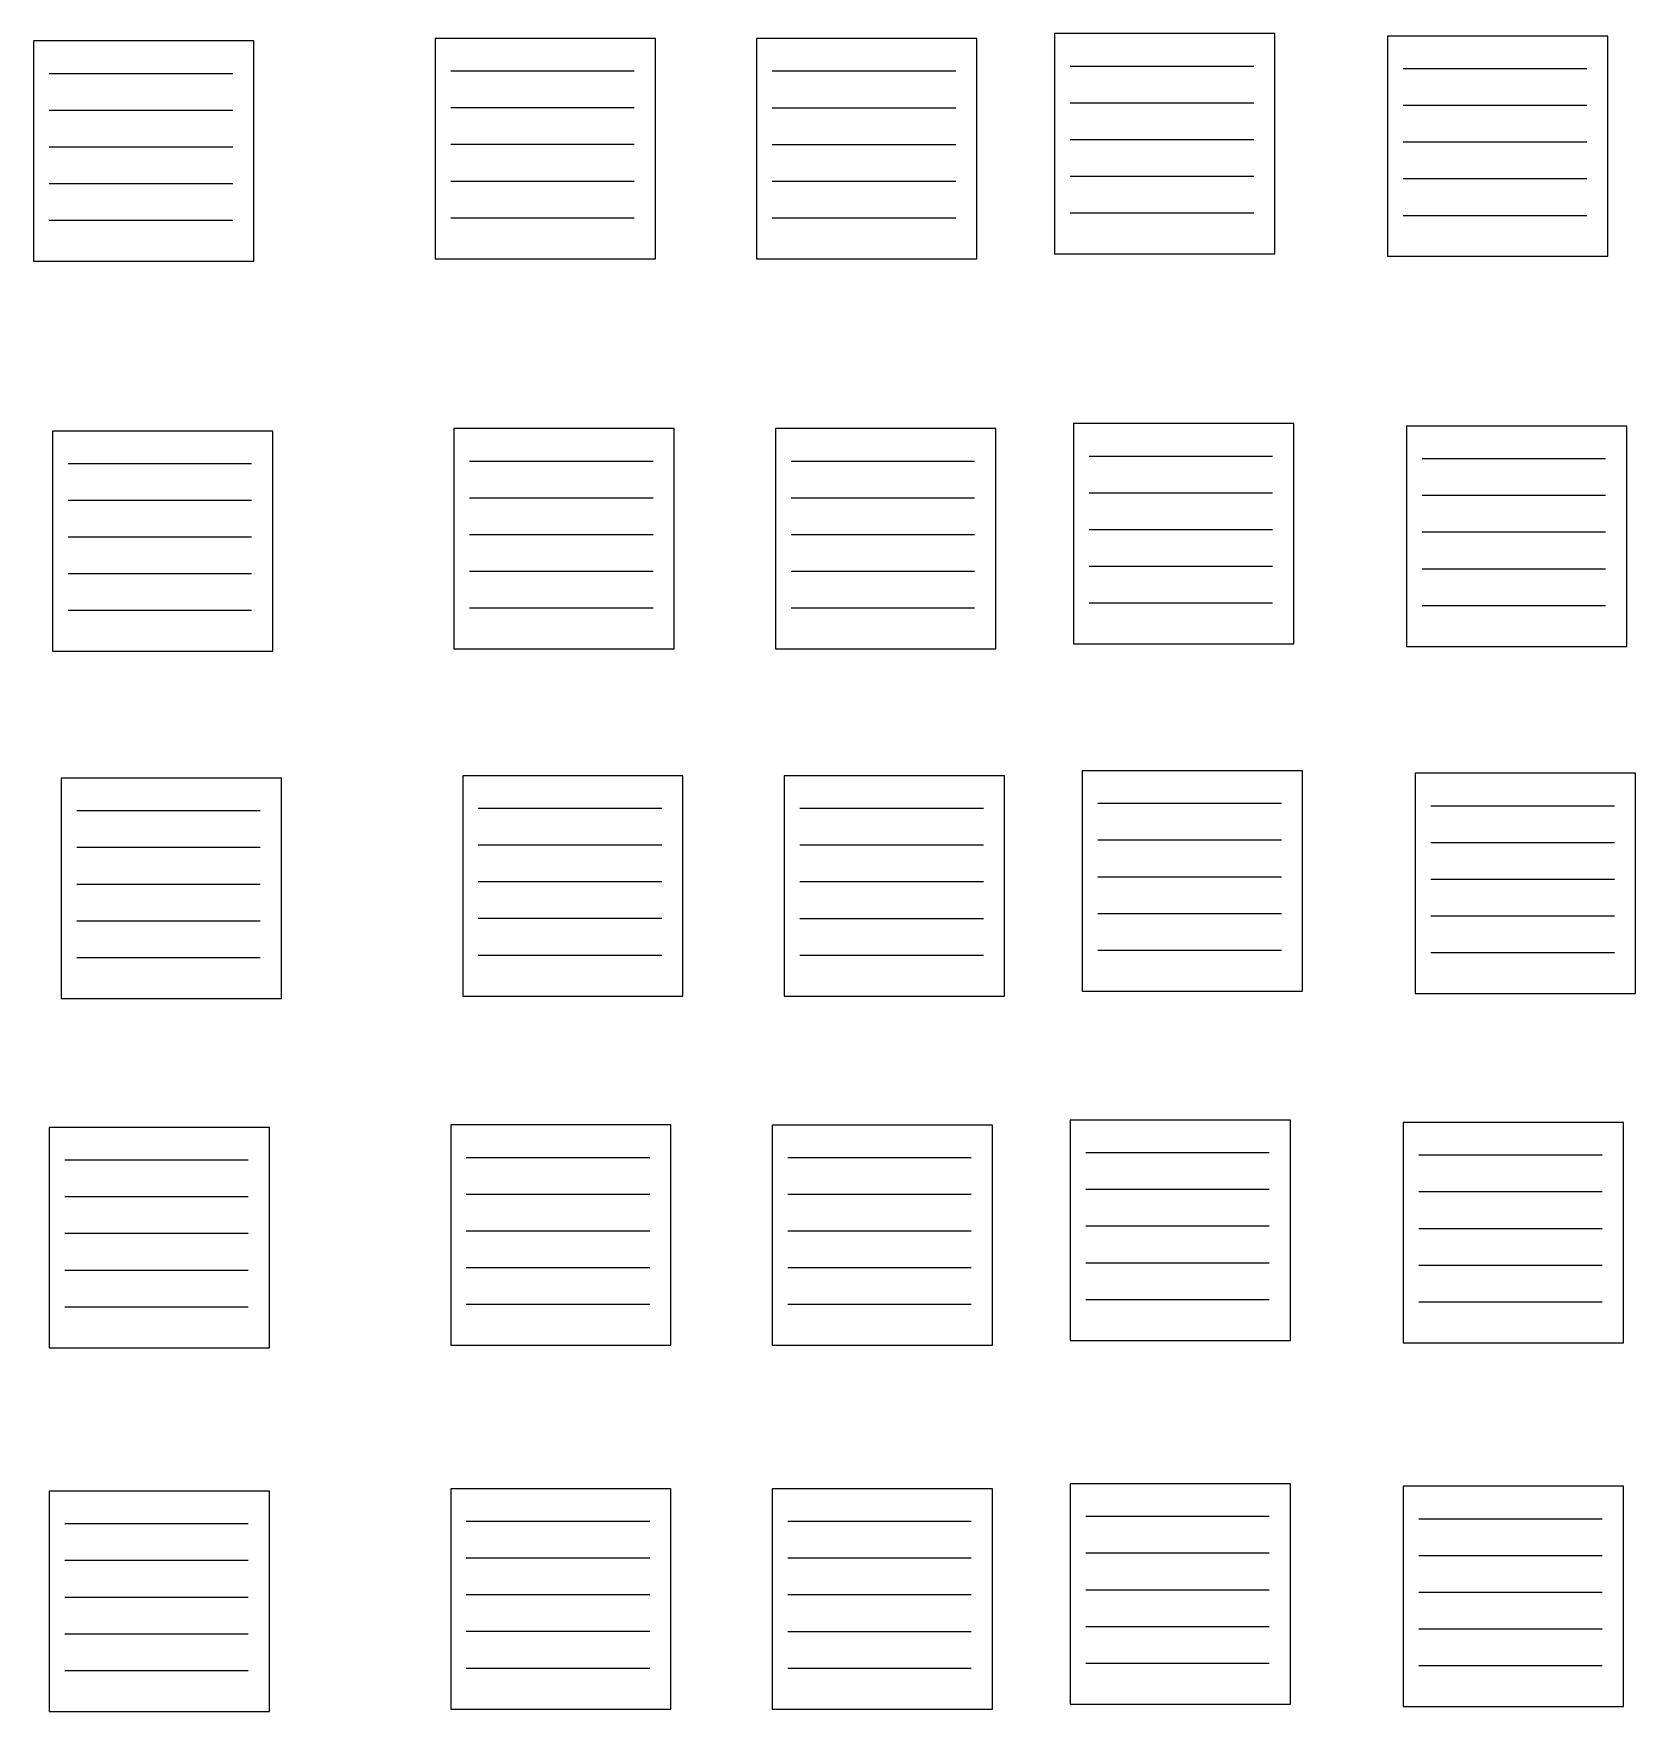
# Model space of a CAD drawing. Header units: millimetres. Extents: x -39.1 to 33.6, y -37.5 to 38.7.
import ezdxf

# ---------------------------------------------------------------- set-up
doc = ezdxf.new("R2010")
doc.units = ezdxf.units.MM

msp = doc.modelspace()

# ---------------------------------------------------------------- linework, layer by layer
for p, q in [((-39.082, 38.355), (-39.082, 28.355)), ((-29.082, 38.355), (-39.082, 38.355)), ((-29.082, 28.355), (-29.082, 38.355)), ((-20.851, 38.466), (-20.851, 28.466)), ((-10.851, 38.466), (-20.851, 38.466)), ((-10.851, 28.466), (-10.851, 38.466)), ((-6.254, 38.463), (-6.254, 28.463)), ((3.746, 38.463), (-6.254, 38.463)), ((3.746, 28.463), (3.746, 38.463)), ((7.274, 38.688), (7.274, 28.688)), ((17.274, 38.688), (7.274, 38.688)), ((17.274, 28.688), (17.274, 38.688)), ((22.393, 38.577), (22.393, 28.577)), ((32.393, 38.577), (22.393, 38.577)), ((32.393, 28.577), (32.393, 38.577)), ((-39.082, 28.355), (-29.082, 28.355)), ((-20.851, 28.466), (-10.851, 28.466)), ((-6.254, 28.463), (3.746, 28.463)), ((7.274, 28.688), (17.274, 28.688)), ((22.393, 28.577), (32.393, 28.577)), ((-38.225, 20.648), (-38.225, 10.648)), ((-28.225, 20.648), (-38.225, 20.648)), ((-28.225, 10.648), (-28.225, 20.648)), ((-19.993, 20.759), (-19.993, 10.759)), ((-9.993, 20.759), (-19.993, 20.759)), ((-9.993, 10.759), (-9.993, 20.759)), ((-5.396, 20.756), (-5.396, 10.756)), ((4.604, 20.756), (-5.396, 20.756)), ((4.604, 10.756), (4.604, 20.756)), ((8.131, 20.982), (8.131, 10.982)), ((18.131, 20.982), (8.131, 20.982)), ((18.131, 10.982), (18.131, 20.982)), ((23.25, 20.87), (23.25, 10.87)), ((33.25, 20.87), (23.25, 20.87)), ((33.25, 10.87), (33.25, 20.87)), ((-19.993, 10.759), (-9.993, 10.759)), ((-5.396, 10.756), (4.604, 10.756)), ((8.131, 10.982), (18.131, 10.982)), ((23.25, 10.87), (33.25, 10.87)), ((-38.225, 10.648), (-28.225, 10.648)), ((-37.828, 4.892), (-37.828, -5.108)), ((-27.828, 4.892), (-37.828, 4.892)), ((-27.828, -5.108), (-27.828, 4.892)), ((-19.597, 5.003), (-19.597, -4.997)), ((-9.597, 5.003), (-19.597, 5.003)), ((-9.597, -4.997), (-9.597, 5.003)), ((-5, 5), (-5, -5)), ((5, 5), (-5, 5)), ((5, -5), (5, 5)), ((8.528, 5.225), (8.528, -4.775)), ((18.528, 5.225), (8.528, 5.225)), ((18.528, -4.775), (18.528, 5.225)), ((23.646, 5.114), (23.646, -4.886)), ((33.646, 5.114), (23.646, 5.114)), ((33.646, -4.886), (33.646, 5.114)), ((-37.828, -5.108), (-27.828, -5.108)), ((-19.597, -4.997), (-9.597, -4.997)), ((-5, -5), (5, -5)), ((8.528, -4.775), (18.528, -4.775)), ((23.646, -4.886), (33.646, -4.886)), ((7.981, -10.628), (7.981, -20.628)), ((17.981, -10.628), (7.981, -10.628)), ((17.981, -20.628), (17.981, -10.628)), ((-38.376, -10.961), (-38.376, -20.961)), ((-28.376, -10.961), (-38.376, -10.961)), ((-28.376, -20.961), (-28.376, -10.961)), ((-20.144, -10.85), (-20.144, -20.85)), ((-10.144, -10.85), (-20.144, -10.85)), ((-10.144, -20.85), (-10.144, -10.85)), ((-5.547, -10.853), (-5.547, -20.853)), ((4.453, -10.853), (-5.547, -10.853)), ((4.453, -20.853), (4.453, -10.853)), ((23.099, -10.739), (23.099, -20.739)), ((33.099, -10.739), (23.099, -10.739)), ((33.099, -20.739), (33.099, -10.739)), ((-38.376, -20.961), (-28.376, -20.961)), ((-20.144, -20.85), (-10.144, -20.85)), ((-5.547, -20.853), (4.453, -20.853)), ((7.981, -20.628), (17.981, -20.628)), ((23.099, -20.739), (33.099, -20.739)), ((-20.144, -27.36), (-20.144, -37.36)), ((-10.144, -27.36), (-20.144, -27.36)), ((-10.144, -37.36), (-10.144, -27.36)), ((-5.547, -27.363), (-5.547, -37.363)), ((4.453, -27.363), (-5.547, -27.363)), ((4.453, -37.363), (4.453, -27.363)), ((7.981, -27.137), (7.981, -37.137)), ((17.981, -27.137), (7.981, -27.137)), ((17.981, -37.137), (17.981, -27.137)), ((23.099, -27.249), (23.099, -37.249)), ((33.099, -27.249), (23.099, -27.249)), ((33.099, -37.249), (33.099, -27.249)), ((-38.376, -27.471), (-38.376, -37.471)), ((-28.376, -27.471), (-38.376, -27.471)), ((-28.376, -37.471), (-28.376, -27.471)), ((7.981, -37.137), (17.981, -37.137)), ((23.099, -37.249), (33.099, -37.249)), ((-38.376, -37.471), (-28.376, -37.471)), ((-20.144, -37.36), (-10.144, -37.36)), ((-5.547, -37.363), (4.453, -37.363))]:
    msp.add_line(p, q)
for points in [[(-38.374, 36.882), (-36.707, 36.882)], [(-36.707, 36.882), (-35.04, 36.882)], [(-35.04, 36.882), (-33.374, 36.882)], [(-33.374, 36.882), (-31.707, 36.882)], [(-31.707, 36.882), (-30.04, 36.882)], [(-20.142, 36.993), (-18.476, 36.993)], [(-18.476, 36.993), (-16.809, 36.993)], [(-16.809, 36.993), (-15.142, 36.993)], [(-15.142, 36.993), (-13.476, 36.993)], [(-13.476, 36.993), (-11.809, 36.993)], [(-5.545, 36.99), (-3.879, 36.99)], [(-3.879, 36.99), (-2.212, 36.99)], [(-2.212, 36.99), (-0.545, 36.99)], [(-0.545, 36.99), (1.121, 36.99)], [(1.121, 36.99), (2.788, 36.99)], [(7.983, 37.215), (9.649, 37.215)], [(9.649, 37.215), (11.316, 37.215)], [(11.316, 37.215), (12.983, 37.215)], [(12.983, 37.215), (14.649, 37.215)], [(14.649, 37.215), (16.316, 37.215)], [(23.101, 37.104), (24.768, 37.104)], [(24.768, 37.104), (26.434, 37.104)], [(26.434, 37.104), (28.101, 37.104)], [(28.101, 37.104), (29.768, 37.104)], [(29.768, 37.104), (31.434, 37.104)], [(-38.374, 35.215), (-36.707, 35.215)], [(-36.707, 35.215), (-35.04, 35.215)], [(-35.04, 35.215), (-33.374, 35.215)], [(-33.374, 35.215), (-31.707, 35.215)], [(-31.707, 35.215), (-30.04, 35.215)], [(-20.142, 35.326), (-18.476, 35.326)], [(-18.476, 35.326), (-16.809, 35.326)], [(-16.809, 35.326), (-15.142, 35.326)], [(-15.142, 35.326), (-13.476, 35.326)], [(-13.476, 35.326), (-11.809, 35.326)], [(-5.545, 35.323), (-3.879, 35.323)], [(-3.879, 35.323), (-2.212, 35.323)], [(-2.212, 35.323), (-0.545, 35.323)], [(-0.545, 35.323), (1.121, 35.323)], [(1.121, 35.323), (2.788, 35.323)], [(7.983, 35.548), (9.649, 35.548)], [(9.649, 35.548), (11.316, 35.548)], [(11.316, 35.548), (12.983, 35.548)], [(12.983, 35.548), (14.649, 35.548)], [(14.649, 35.548), (16.316, 35.548)], [(23.101, 35.437), (24.768, 35.437)], [(24.768, 35.437), (26.434, 35.437)], [(26.434, 35.437), (28.101, 35.437)], [(28.101, 35.437), (29.768, 35.437)], [(29.768, 35.437), (31.434, 35.437)], [(-38.374, 33.548), (-36.707, 33.548)], [(-36.707, 33.548), (-35.04, 33.548)], [(-35.04, 33.548), (-33.374, 33.548)], [(-33.374, 33.548), (-31.707, 33.548)], [(-31.707, 33.548), (-30.04, 33.548)], [(-20.142, 33.66), (-18.476, 33.66)], [(-18.476, 33.66), (-16.809, 33.66)], [(-16.809, 33.66), (-15.142, 33.66)], [(-15.142, 33.66), (-13.476, 33.66)], [(-13.476, 33.66), (-11.809, 33.66)], [(-5.545, 33.657), (-3.879, 33.657)], [(-3.879, 33.657), (-2.212, 33.657)], [(-2.212, 33.657), (-0.545, 33.657)], [(-0.545, 33.657), (1.121, 33.657)], [(1.121, 33.657), (2.788, 33.657)], [(7.983, 33.882), (9.649, 33.882)], [(9.649, 33.882), (11.316, 33.882)], [(11.316, 33.882), (12.983, 33.882)], [(12.983, 33.882), (14.649, 33.882)], [(14.649, 33.882), (16.316, 33.882)], [(23.101, 33.771), (24.768, 33.771)], [(24.768, 33.771), (26.434, 33.771)], [(26.434, 33.771), (28.101, 33.771)], [(28.101, 33.771), (29.768, 33.771)], [(29.768, 33.771), (31.434, 33.771)], [(-20.142, 31.993), (-18.476, 31.993)], [(-18.476, 31.993), (-16.809, 31.993)], [(-16.809, 31.993), (-15.142, 31.993)], [(-15.142, 31.993), (-13.476, 31.993)], [(-13.476, 31.993), (-11.809, 31.993)], [(-5.545, 31.99), (-3.879, 31.99)], [(-3.879, 31.99), (-2.212, 31.99)], [(-2.212, 31.99), (-0.545, 31.99)], [(-0.545, 31.99), (1.121, 31.99)], [(1.121, 31.99), (2.788, 31.99)], [(7.983, 32.215), (9.649, 32.215)], [(9.649, 32.215), (11.316, 32.215)], [(11.316, 32.215), (12.983, 32.215)], [(12.983, 32.215), (14.649, 32.215)], [(14.649, 32.215), (16.316, 32.215)], [(23.101, 32.104), (24.768, 32.104)], [(24.768, 32.104), (26.434, 32.104)], [(26.434, 32.104), (28.101, 32.104)], [(28.101, 32.104), (29.768, 32.104)], [(29.768, 32.104), (31.434, 32.104)], [(-38.374, 31.882), (-36.707, 31.882)], [(-36.707, 31.882), (-35.04, 31.882)], [(-35.04, 31.882), (-33.374, 31.882)], [(-33.374, 31.882), (-31.707, 31.882)], [(-31.707, 31.882), (-30.04, 31.882)], [(7.983, 30.548), (9.649, 30.548)], [(9.649, 30.548), (11.316, 30.548)], [(11.316, 30.548), (12.983, 30.548)], [(12.983, 30.548), (14.649, 30.548)], [(14.649, 30.548), (16.316, 30.548)], [(-38.374, 30.215), (-36.707, 30.215)], [(-36.707, 30.215), (-35.04, 30.215)], [(-35.04, 30.215), (-33.374, 30.215)], [(-33.374, 30.215), (-31.707, 30.215)], [(-31.707, 30.215), (-30.04, 30.215)], [(-20.142, 30.326), (-18.476, 30.326)], [(-18.476, 30.326), (-16.809, 30.326)], [(-16.809, 30.326), (-15.142, 30.326)], [(-15.142, 30.326), (-13.476, 30.326)], [(-13.476, 30.326), (-11.809, 30.326)], [(-5.545, 30.323), (-3.879, 30.323)], [(-3.879, 30.323), (-2.212, 30.323)], [(-2.212, 30.323), (-0.545, 30.323)], [(-0.545, 30.323), (1.121, 30.323)], [(1.121, 30.323), (2.788, 30.323)], [(23.101, 30.437), (24.768, 30.437)], [(24.768, 30.437), (26.434, 30.437)], [(26.434, 30.437), (28.101, 30.437)], [(28.101, 30.437), (29.768, 30.437)], [(29.768, 30.437), (31.434, 30.437)], [(-37.516, 19.175), (-35.85, 19.175)], [(-35.85, 19.175), (-34.183, 19.175)], [(-34.183, 19.175), (-32.516, 19.175)], [(-32.516, 19.175), (-30.85, 19.175)], [(-30.85, 19.175), (-29.183, 19.175)], [(-19.285, 19.286), (-17.618, 19.286)], [(-17.618, 19.286), (-15.952, 19.286)], [(-15.952, 19.286), (-14.285, 19.286)], [(-14.285, 19.286), (-12.618, 19.286)], [(-12.618, 19.286), (-10.952, 19.286)], [(-4.688, 19.284), (-3.021, 19.284)], [(-3.021, 19.284), (-1.355, 19.284)], [(-1.355, 19.284), (0.312, 19.284)], [(0.312, 19.284), (1.979, 19.284)], [(1.979, 19.284), (3.645, 19.284)], [(8.84, 19.509), (10.506, 19.509)], [(10.506, 19.509), (12.173, 19.509)], [(12.173, 19.509), (13.84, 19.509)], [(13.84, 19.509), (15.506, 19.509)], [(15.506, 19.509), (17.173, 19.509)], [(23.958, 19.398), (25.625, 19.398)], [(25.625, 19.398), (27.292, 19.398)], [(27.292, 19.398), (28.958, 19.398)], [(28.958, 19.398), (30.625, 19.398)], [(30.625, 19.398), (32.292, 19.398)], [(-19.285, 17.62), (-17.618, 17.62)], [(-17.618, 17.62), (-15.952, 17.62)], [(-15.952, 17.62), (-14.285, 17.62)], [(-14.285, 17.62), (-12.618, 17.62)], [(-12.618, 17.62), (-10.952, 17.62)], [(-4.688, 17.617), (-3.021, 17.617)], [(-3.021, 17.617), (-1.355, 17.617)], [(-1.355, 17.617), (0.312, 17.617)], [(0.312, 17.617), (1.979, 17.617)], [(1.979, 17.617), (3.645, 17.617)], [(8.84, 17.842), (10.506, 17.842)], [(10.506, 17.842), (12.173, 17.842)], [(12.173, 17.842), (13.84, 17.842)], [(13.84, 17.842), (15.506, 17.842)], [(15.506, 17.842), (17.173, 17.842)], [(23.958, 17.731), (25.625, 17.731)], [(25.625, 17.731), (27.292, 17.731)], [(27.292, 17.731), (28.958, 17.731)], [(28.958, 17.731), (30.625, 17.731)], [(30.625, 17.731), (32.292, 17.731)], [(-37.516, 17.509), (-35.85, 17.509)], [(-35.85, 17.509), (-34.183, 17.509)], [(-34.183, 17.509), (-32.516, 17.509)], [(-32.516, 17.509), (-30.85, 17.509)], [(-30.85, 17.509), (-29.183, 17.509)], [(8.84, 16.175), (10.506, 16.175)], [(10.506, 16.175), (12.173, 16.175)], [(12.173, 16.175), (13.84, 16.175)], [(13.84, 16.175), (15.506, 16.175)], [(15.506, 16.175), (17.173, 16.175)], [(23.958, 16.064), (25.625, 16.064)], [(25.625, 16.064), (27.292, 16.064)], [(27.292, 16.064), (28.958, 16.064)], [(28.958, 16.064), (30.625, 16.064)], [(30.625, 16.064), (32.292, 16.064)], [(-37.516, 15.842), (-35.85, 15.842)], [(-35.85, 15.842), (-34.183, 15.842)], [(-34.183, 15.842), (-32.516, 15.842)], [(-32.516, 15.842), (-30.85, 15.842)], [(-30.85, 15.842), (-29.183, 15.842)], [(-19.285, 15.953), (-17.618, 15.953)], [(-17.618, 15.953), (-15.952, 15.953)], [(-15.952, 15.953), (-14.285, 15.953)], [(-14.285, 15.953), (-12.618, 15.953)], [(-12.618, 15.953), (-10.952, 15.953)], [(-4.688, 15.95), (-3.021, 15.95)], [(-3.021, 15.95), (-1.355, 15.95)], [(-1.355, 15.95), (0.312, 15.95)], [(0.312, 15.95), (1.979, 15.95)], [(1.979, 15.95), (3.645, 15.95)], [(8.84, 14.509), (10.506, 14.509)], [(10.506, 14.509), (12.173, 14.509)], [(12.173, 14.509), (13.84, 14.509)], [(13.84, 14.509), (15.506, 14.509)], [(15.506, 14.509), (17.173, 14.509)], [(-37.516, 14.175), (-35.85, 14.175)], [(-35.85, 14.175), (-34.183, 14.175)], [(-34.183, 14.175), (-32.516, 14.175)], [(-32.516, 14.175), (-30.85, 14.175)], [(-30.85, 14.175), (-29.183, 14.175)], [(-19.285, 14.286), (-17.618, 14.286)], [(-17.618, 14.286), (-15.952, 14.286)], [(-15.952, 14.286), (-14.285, 14.286)], [(-14.285, 14.286), (-12.618, 14.286)], [(-12.618, 14.286), (-10.952, 14.286)], [(-4.688, 14.283), (-3.021, 14.283)], [(-3.021, 14.283), (-1.355, 14.283)], [(-1.355, 14.283), (0.312, 14.283)], [(0.312, 14.283), (1.979, 14.283)], [(1.979, 14.283), (3.645, 14.283)], [(23.958, 14.397), (25.625, 14.397)], [(25.625, 14.397), (27.292, 14.397)], [(27.292, 14.397), (28.958, 14.397)], [(28.958, 14.397), (30.625, 14.397)], [(30.625, 14.397), (32.292, 14.397)], [(-37.516, 12.509), (-35.85, 12.509)], [(-35.85, 12.509), (-34.183, 12.509)], [(-34.183, 12.509), (-32.516, 12.509)], [(-32.516, 12.509), (-30.85, 12.509)], [(-30.85, 12.509), (-29.183, 12.509)], [(-19.285, 12.62), (-17.618, 12.62)], [(-17.618, 12.62), (-15.952, 12.62)], [(-15.952, 12.62), (-14.285, 12.62)], [(-14.285, 12.62), (-12.618, 12.62)], [(-12.618, 12.62), (-10.952, 12.62)], [(-4.688, 12.617), (-3.021, 12.617)], [(-3.021, 12.617), (-1.355, 12.617)], [(-1.355, 12.617), (0.312, 12.617)], [(0.312, 12.617), (1.979, 12.617)], [(1.979, 12.617), (3.645, 12.617)], [(8.84, 12.842), (10.506, 12.842)], [(10.506, 12.842), (12.173, 12.842)], [(12.173, 12.842), (13.84, 12.842)], [(13.84, 12.842), (15.506, 12.842)], [(15.506, 12.842), (17.173, 12.842)], [(23.958, 12.731), (25.625, 12.731)], [(25.625, 12.731), (27.292, 12.731)], [(27.292, 12.731), (28.958, 12.731)], [(28.958, 12.731), (30.625, 12.731)], [(30.625, 12.731), (32.292, 12.731)], [(-37.12, 3.419), (-35.453, 3.419)], [(-35.453, 3.419), (-33.787, 3.419)], [(-33.787, 3.419), (-32.12, 3.419)], [(-32.12, 3.419), (-30.453, 3.419)], [(-30.453, 3.419), (-28.787, 3.419)], [(-18.889, 3.53), (-17.222, 3.53)], [(-17.222, 3.53), (-15.555, 3.53)], [(-15.555, 3.53), (-13.889, 3.53)], [(-13.889, 3.53), (-12.222, 3.53)], [(-12.222, 3.53), (-10.555, 3.53)], [(-4.292, 3.527), (-2.625, 3.527)], [(-2.625, 3.527), (-0.958, 3.527)], [(-0.958, 3.527), (0.708, 3.527)], [(0.708, 3.527), (2.375, 3.527)], [(2.375, 3.527), (4.042, 3.527)], [(9.236, 3.752), (10.903, 3.752)], [(10.903, 3.752), (12.57, 3.752)], [(12.57, 3.752), (14.236, 3.752)], [(14.236, 3.752), (15.903, 3.752)], [(15.903, 3.752), (17.57, 3.752)], [(24.355, 3.641), (26.021, 3.641)], [(26.021, 3.641), (27.688, 3.641)], [(27.688, 3.641), (29.355, 3.641)], [(29.355, 3.641), (31.021, 3.641)], [(31.021, 3.641), (32.688, 3.641)], [(-37.12, 1.752), (-35.453, 1.752)], [(-35.453, 1.752), (-33.787, 1.752)], [(-33.787, 1.752), (-32.12, 1.752)], [(-32.12, 1.752), (-30.453, 1.752)], [(-30.453, 1.752), (-28.787, 1.752)], [(-18.889, 1.863), (-17.222, 1.863)], [(-17.222, 1.863), (-15.555, 1.863)], [(-15.555, 1.863), (-13.889, 1.863)], [(-13.889, 1.863), (-12.222, 1.863)], [(-12.222, 1.863), (-10.555, 1.863)], [(-4.292, 1.86), (-2.625, 1.86)], [(-2.625, 1.86), (-0.958, 1.86)], [(-0.958, 1.86), (0.708, 1.86)], [(0.708, 1.86), (2.375, 1.86)], [(2.375, 1.86), (4.042, 1.86)], [(9.236, 2.085), (10.903, 2.085)], [(10.903, 2.085), (12.57, 2.085)], [(12.57, 2.085), (14.236, 2.085)], [(14.236, 2.085), (15.903, 2.085)], [(15.903, 2.085), (17.57, 2.085)], [(24.355, 1.974), (26.021, 1.974)], [(26.021, 1.974), (27.688, 1.974)], [(27.688, 1.974), (29.355, 1.974)], [(29.355, 1.974), (31.021, 1.974)], [(31.021, 1.974), (32.688, 1.974)], [(-37.12, 0.086), (-35.453, 0.086)], [(-35.453, 0.086), (-33.787, 0.086)], [(-33.787, 0.086), (-32.12, 0.086)], [(-32.12, 0.086), (-30.453, 0.086)], [(-30.453, 0.086), (-28.787, 0.086)], [(-18.889, 0.197), (-17.222, 0.197)], [(-17.222, 0.197), (-15.555, 0.197)], [(-15.555, 0.197), (-13.889, 0.197)], [(-13.889, 0.197), (-12.222, 0.197)], [(-12.222, 0.197), (-10.555, 0.197)], [(-4.292, 0.194), (-2.625, 0.194)], [(-2.625, 0.194), (-0.958, 0.194)], [(-0.958, 0.194), (0.708, 0.194)], [(0.708, 0.194), (2.375, 0.194)], [(2.375, 0.194), (4.042, 0.194)], [(9.236, 0.419), (10.903, 0.419)], [(10.903, 0.419), (12.57, 0.419)], [(12.57, 0.419), (14.236, 0.419)], [(14.236, 0.419), (15.903, 0.419)], [(15.903, 0.419), (17.57, 0.419)], [(24.355, 0.308), (26.021, 0.308)], [(26.021, 0.308), (27.688, 0.308)], [(27.688, 0.308), (29.355, 0.308)], [(29.355, 0.308), (31.021, 0.308)], [(31.021, 0.308), (32.688, 0.308)], [(-18.889, -1.47), (-17.222, -1.47)], [(-17.222, -1.47), (-15.555, -1.47)], [(-15.555, -1.47), (-13.889, -1.47)], [(-13.889, -1.47), (-12.222, -1.47)], [(-12.222, -1.47), (-10.555, -1.47)], [(-4.292, -1.473), (-2.625, -1.473)], [(-2.625, -1.473), (-0.958, -1.473)], [(-0.958, -1.473), (0.708, -1.473)], [(0.708, -1.473), (2.375, -1.473)], [(2.375, -1.473), (4.042, -1.473)], [(9.236, -1.248), (10.903, -1.248)], [(10.903, -1.248), (12.57, -1.248)], [(12.57, -1.248), (14.236, -1.248)], [(14.236, -1.248), (15.903, -1.248)], [(15.903, -1.248), (17.57, -1.248)], [(24.355, -1.359), (26.021, -1.359)], [(26.021, -1.359), (27.688, -1.359)], [(27.688, -1.359), (29.355, -1.359)], [(29.355, -1.359), (31.021, -1.359)], [(31.021, -1.359), (32.688, -1.359)], [(-37.12, -1.581), (-35.453, -1.581)], [(-35.453, -1.581), (-33.787, -1.581)], [(-33.787, -1.581), (-32.12, -1.581)], [(-32.12, -1.581), (-30.453, -1.581)], [(-30.453, -1.581), (-28.787, -1.581)], [(9.236, -2.915), (10.903, -2.915)], [(10.903, -2.915), (12.57, -2.915)], [(12.57, -2.915), (14.236, -2.915)], [(14.236, -2.915), (15.903, -2.915)], [(15.903, -2.915), (17.57, -2.915)], [(24.355, -3.026), (26.021, -3.026)], [(26.021, -3.026), (27.688, -3.026)], [(27.688, -3.026), (29.355, -3.026)], [(29.355, -3.026), (31.021, -3.026)], [(31.021, -3.026), (32.688, -3.026)], [(-37.12, -3.248), (-35.453, -3.248)], [(-35.453, -3.248), (-33.787, -3.248)], [(-33.787, -3.248), (-32.12, -3.248)], [(-32.12, -3.248), (-30.453, -3.248)], [(-30.453, -3.248), (-28.787, -3.248)], [(-18.889, -3.137), (-17.222, -3.137)], [(-17.222, -3.137), (-15.555, -3.137)], [(-15.555, -3.137), (-13.889, -3.137)], [(-13.889, -3.137), (-12.222, -3.137)], [(-12.222, -3.137), (-10.555, -3.137)], [(-4.292, -3.14), (-2.625, -3.14)], [(-2.625, -3.14), (-0.958, -3.14)], [(-0.958, -3.14), (0.708, -3.14)], [(0.708, -3.14), (2.375, -3.14)], [(2.375, -3.14), (4.042, -3.14)], [(8.689, -12.101), (10.356, -12.101)], [(10.356, -12.101), (12.022, -12.101)], [(12.022, -12.101), (13.689, -12.101)], [(13.689, -12.101), (15.356, -12.101)], [(15.356, -12.101), (17.022, -12.101)], [(-37.667, -12.434), (-36.001, -12.434)], [(-36.001, -12.434), (-34.334, -12.434)], [(-34.334, -12.434), (-32.667, -12.434)], [(-32.667, -12.434), (-31.001, -12.434)], [(-31.001, -12.434), (-29.334, -12.434)], [(-19.436, -12.323), (-17.769, -12.323)], [(-17.769, -12.323), (-16.103, -12.323)], [(-16.103, -12.323), (-14.436, -12.323)], [(-14.436, -12.323), (-12.769, -12.323)], [(-12.769, -12.323), (-11.103, -12.323)], [(-4.839, -12.326), (-3.172, -12.326)], [(-3.172, -12.326), (-1.506, -12.326)], [(-1.506, -12.326), (0.161, -12.326)], [(0.161, -12.326), (1.828, -12.326)], [(1.828, -12.326), (3.494, -12.326)], [(23.807, -12.212), (25.474, -12.212)], [(25.474, -12.212), (27.141, -12.212)], [(27.141, -12.212), (28.807, -12.212)], [(28.807, -12.212), (30.474, -12.212)], [(30.474, -12.212), (32.141, -12.212)], [(-37.667, -14.101), (-36.001, -14.101)], [(-36.001, -14.101), (-34.334, -14.101)], [(-34.334, -14.101), (-32.667, -14.101)], [(-32.667, -14.101), (-31.001, -14.101)], [(-31.001, -14.101), (-29.334, -14.101)], [(-19.436, -13.989), (-17.769, -13.989)], [(-17.769, -13.989), (-16.103, -13.989)], [(-16.103, -13.989), (-14.436, -13.989)], [(-14.436, -13.989), (-12.769, -13.989)], [(-12.769, -13.989), (-11.103, -13.989)], [(-4.839, -13.992), (-3.172, -13.992)], [(-3.172, -13.992), (-1.506, -13.992)], [(-1.506, -13.992), (0.161, -13.992)], [(0.161, -13.992), (1.828, -13.992)], [(1.828, -13.992), (3.494, -13.992)], [(8.689, -13.767), (10.356, -13.767)], [(10.356, -13.767), (12.022, -13.767)], [(12.022, -13.767), (13.689, -13.767)], [(13.689, -13.767), (15.356, -13.767)], [(15.356, -13.767), (17.022, -13.767)], [(23.807, -13.878), (25.474, -13.878)], [(25.474, -13.878), (27.141, -13.878)], [(27.141, -13.878), (28.807, -13.878)], [(28.807, -13.878), (30.474, -13.878)], [(30.474, -13.878), (32.141, -13.878)], [(-37.667, -15.767), (-36.001, -15.767)], [(-36.001, -15.767), (-34.334, -15.767)], [(-34.334, -15.767), (-32.667, -15.767)], [(-32.667, -15.767), (-31.001, -15.767)], [(-31.001, -15.767), (-29.334, -15.767)], [(-19.436, -15.656), (-17.769, -15.656)], [(-17.769, -15.656), (-16.103, -15.656)], [(-16.103, -15.656), (-14.436, -15.656)], [(-14.436, -15.656), (-12.769, -15.656)], [(-12.769, -15.656), (-11.103, -15.656)], [(-4.839, -15.659), (-3.172, -15.659)], [(-3.172, -15.659), (-1.506, -15.659)], [(-1.506, -15.659), (0.161, -15.659)], [(0.161, -15.659), (1.828, -15.659)], [(1.828, -15.659), (3.494, -15.659)], [(8.689, -15.434), (10.356, -15.434)], [(10.356, -15.434), (12.022, -15.434)], [(12.022, -15.434), (13.689, -15.434)], [(13.689, -15.434), (15.356, -15.434)], [(15.356, -15.434), (17.022, -15.434)], [(23.807, -15.545), (25.474, -15.545)], [(25.474, -15.545), (27.141, -15.545)], [(27.141, -15.545), (28.807, -15.545)], [(28.807, -15.545), (30.474, -15.545)], [(30.474, -15.545), (32.141, -15.545)], [(-37.667, -17.434), (-36.001, -17.434)], [(-36.001, -17.434), (-34.334, -17.434)], [(-34.334, -17.434), (-32.667, -17.434)], [(-32.667, -17.434), (-31.001, -17.434)], [(-31.001, -17.434), (-29.334, -17.434)], [(-19.436, -17.323), (-17.769, -17.323)], [(-17.769, -17.323), (-16.103, -17.323)], [(-16.103, -17.323), (-14.436, -17.323)], [(-14.436, -17.323), (-12.769, -17.323)], [(-12.769, -17.323), (-11.103, -17.323)], [(-4.839, -17.326), (-3.172, -17.326)], [(-3.172, -17.326), (-1.506, -17.326)], [(-1.506, -17.326), (0.161, -17.326)], [(0.161, -17.326), (1.828, -17.326)], [(1.828, -17.326), (3.494, -17.326)], [(8.689, -17.101), (10.356, -17.101)], [(10.356, -17.101), (12.022, -17.101)], [(12.022, -17.101), (13.689, -17.101)], [(13.689, -17.101), (15.356, -17.101)], [(15.356, -17.101), (17.022, -17.101)], [(23.807, -17.212), (25.474, -17.212)], [(25.474, -17.212), (27.141, -17.212)], [(27.141, -17.212), (28.807, -17.212)], [(28.807, -17.212), (30.474, -17.212)], [(30.474, -17.212), (32.141, -17.212)], [(-19.436, -18.99), (-17.769, -18.99)], [(-17.769, -18.99), (-16.103, -18.99)], [(-16.103, -18.99), (-14.436, -18.99)], [(-14.436, -18.99), (-12.769, -18.99)], [(-12.769, -18.99), (-11.103, -18.99)], [(-4.839, -18.992), (-3.172, -18.992)], [(-3.172, -18.992), (-1.506, -18.992)], [(-1.506, -18.992), (0.161, -18.992)], [(0.161, -18.992), (1.828, -18.992)], [(1.828, -18.992), (3.494, -18.992)], [(8.689, -18.767), (10.356, -18.767)], [(10.356, -18.767), (12.022, -18.767)], [(12.022, -18.767), (13.689, -18.767)], [(13.689, -18.767), (15.356, -18.767)], [(15.356, -18.767), (17.022, -18.767)], [(23.807, -18.878), (25.474, -18.878)], [(25.474, -18.878), (27.141, -18.878)], [(27.141, -18.878), (28.807, -18.878)], [(28.807, -18.878), (30.474, -18.878)], [(30.474, -18.878), (32.141, -18.878)], [(-37.667, -19.101), (-36.001, -19.101)], [(-36.001, -19.101), (-34.334, -19.101)], [(-34.334, -19.101), (-32.667, -19.101)], [(-32.667, -19.101), (-31.001, -19.101)], [(-31.001, -19.101), (-29.334, -19.101)], [(-19.436, -28.833), (-17.769, -28.833)], [(-17.769, -28.833), (-16.103, -28.833)], [(-16.103, -28.833), (-14.436, -28.833)], [(-14.436, -28.833), (-12.769, -28.833)], [(-12.769, -28.833), (-11.103, -28.833)], [(-4.839, -28.835), (-3.172, -28.835)], [(-3.172, -28.835), (-1.506, -28.835)], [(-1.506, -28.835), (0.161, -28.835)], [(0.161, -28.835), (1.828, -28.835)], [(1.828, -28.835), (3.494, -28.835)], [(8.689, -28.61), (10.356, -28.61)], [(10.356, -28.61), (12.022, -28.61)], [(12.022, -28.61), (13.689, -28.61)], [(13.689, -28.61), (15.356, -28.61)], [(15.356, -28.61), (17.022, -28.61)], [(23.807, -28.721), (25.474, -28.721)], [(25.474, -28.721), (27.141, -28.721)], [(27.141, -28.721), (28.807, -28.721)], [(28.807, -28.721), (30.474, -28.721)], [(30.474, -28.721), (32.141, -28.721)], [(-37.667, -28.944), (-36.001, -28.944)], [(-36.001, -28.944), (-34.334, -28.944)], [(-34.334, -28.944), (-32.667, -28.944)], [(-32.667, -28.944), (-31.001, -28.944)], [(-31.001, -28.944), (-29.334, -28.944)], [(8.689, -30.277), (10.356, -30.277)], [(10.356, -30.277), (12.022, -30.277)], [(12.022, -30.277), (13.689, -30.277)], [(13.689, -30.277), (15.356, -30.277)], [(15.356, -30.277), (17.022, -30.277)], [(23.807, -30.388), (25.474, -30.388)], [(25.474, -30.388), (27.141, -30.388)], [(27.141, -30.388), (28.807, -30.388)], [(28.807, -30.388), (30.474, -30.388)], [(30.474, -30.388), (32.141, -30.388)], [(-37.667, -30.61), (-36.001, -30.61)], [(-36.001, -30.61), (-34.334, -30.61)], [(-34.334, -30.61), (-32.667, -30.61)], [(-32.667, -30.61), (-31.001, -30.61)], [(-31.001, -30.61), (-29.334, -30.61)], [(-19.436, -30.499), (-17.769, -30.499)], [(-17.769, -30.499), (-16.103, -30.499)], [(-16.103, -30.499), (-14.436, -30.499)], [(-14.436, -30.499), (-12.769, -30.499)], [(-12.769, -30.499), (-11.103, -30.499)], [(-4.839, -30.502), (-3.172, -30.502)], [(-3.172, -30.502), (-1.506, -30.502)], [(-1.506, -30.502), (0.161, -30.502)], [(0.161, -30.502), (1.828, -30.502)], [(1.828, -30.502), (3.494, -30.502)], [(8.689, -31.944), (10.356, -31.944)], [(10.356, -31.944), (12.022, -31.944)], [(12.022, -31.944), (13.689, -31.944)], [(13.689, -31.944), (15.356, -31.944)], [(15.356, -31.944), (17.022, -31.944)], [(-37.667, -32.277), (-36.001, -32.277)], [(-36.001, -32.277), (-34.334, -32.277)], [(-34.334, -32.277), (-32.667, -32.277)], [(-32.667, -32.277), (-31.001, -32.277)], [(-31.001, -32.277), (-29.334, -32.277)], [(-19.436, -32.166), (-17.769, -32.166)], [(-17.769, -32.166), (-16.103, -32.166)], [(-16.103, -32.166), (-14.436, -32.166)], [(-14.436, -32.166), (-12.769, -32.166)], [(-12.769, -32.166), (-11.103, -32.166)], [(-4.839, -32.169), (-3.172, -32.169)], [(-3.172, -32.169), (-1.506, -32.169)], [(-1.506, -32.169), (0.161, -32.169)], [(0.161, -32.169), (1.828, -32.169)], [(1.828, -32.169), (3.494, -32.169)], [(23.807, -32.055), (25.474, -32.055)], [(25.474, -32.055), (27.141, -32.055)], [(27.141, -32.055), (28.807, -32.055)], [(28.807, -32.055), (30.474, -32.055)], [(30.474, -32.055), (32.141, -32.055)], [(-37.667, -33.944), (-36.001, -33.944)], [(-36.001, -33.944), (-34.334, -33.944)], [(-34.334, -33.944), (-32.667, -33.944)], [(-32.667, -33.944), (-31.001, -33.944)], [(-31.001, -33.944), (-29.334, -33.944)], [(-19.436, -33.833), (-17.769, -33.833)], [(-17.769, -33.833), (-16.103, -33.833)], [(-16.103, -33.833), (-14.436, -33.833)], [(-14.436, -33.833), (-12.769, -33.833)], [(-12.769, -33.833), (-11.103, -33.833)], [(-4.839, -33.836), (-3.172, -33.836)], [(-3.172, -33.836), (-1.506, -33.836)], [(-1.506, -33.836), (0.161, -33.836)], [(0.161, -33.836), (1.828, -33.836)], [(1.828, -33.836), (3.494, -33.836)], [(8.689, -33.61), (10.356, -33.61)], [(10.356, -33.61), (12.022, -33.61)], [(12.022, -33.61), (13.689, -33.61)], [(13.689, -33.61), (15.356, -33.61)], [(15.356, -33.61), (17.022, -33.61)], [(23.807, -33.722), (25.474, -33.722)], [(25.474, -33.722), (27.141, -33.722)], [(27.141, -33.722), (28.807, -33.722)], [(28.807, -33.722), (30.474, -33.722)], [(30.474, -33.722), (32.141, -33.722)], [(-37.667, -35.61), (-36.001, -35.61)], [(-36.001, -35.61), (-34.334, -35.61)], [(-34.334, -35.61), (-32.667, -35.61)], [(-32.667, -35.61), (-31.001, -35.61)], [(-31.001, -35.61), (-29.334, -35.61)], [(-19.436, -35.499), (-17.769, -35.499)], [(-17.769, -35.499), (-16.103, -35.499)], [(-16.103, -35.499), (-14.436, -35.499)], [(-14.436, -35.499), (-12.769, -35.499)], [(-12.769, -35.499), (-11.103, -35.499)], [(-4.839, -35.502), (-3.172, -35.502)], [(-3.172, -35.502), (-1.506, -35.502)], [(-1.506, -35.502), (0.161, -35.502)], [(0.161, -35.502), (1.828, -35.502)], [(1.828, -35.502), (3.494, -35.502)], [(8.689, -35.277), (10.356, -35.277)], [(10.356, -35.277), (12.022, -35.277)], [(12.022, -35.277), (13.689, -35.277)], [(13.689, -35.277), (15.356, -35.277)], [(15.356, -35.277), (17.022, -35.277)], [(23.807, -35.388), (25.474, -35.388)], [(25.474, -35.388), (27.141, -35.388)], [(27.141, -35.388), (28.807, -35.388)], [(28.807, -35.388), (30.474, -35.388)], [(30.474, -35.388), (32.141, -35.388)]]:
    msp.add_lwpolyline(points)

doc.saveas('drawing.dxf')
